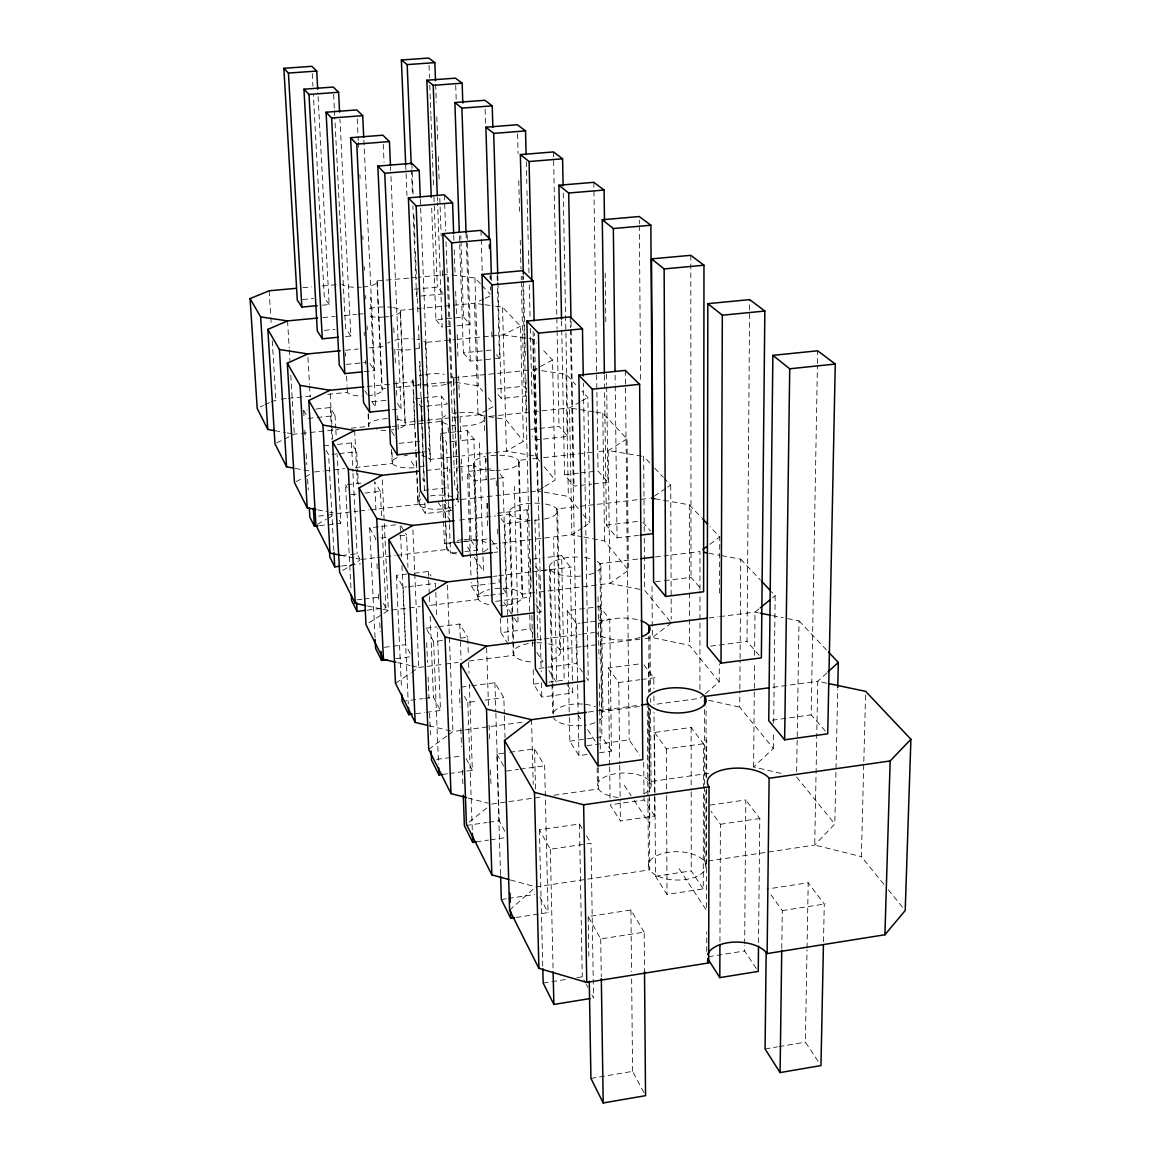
<?xml version="1.0" encoding="UTF-8"?>
<svg xmlns="http://www.w3.org/2000/svg" width="1161" height="1161" viewBox="0 0 1161 1161"><rect width="100%" height="100%" fill="white"/><g stroke="black" fill="none" stroke-linecap="round" stroke-linejoin="round"><path stroke-width="0.75" stroke-dasharray="5 3.75" d="M699.909 689.3L699.952 591.457M699.967 589.643L699.981 551.591L664.223 555.887M654.978 797.172L655.486 876.265L667.024 894.434L703.261 888.905L703.377 790.336M703.377 788.551L703.435 743.751L691.143 727.454L654.572 732.46L654.978 795.372M704.408 861.622L704.509 786.215M704.509 784.43L704.611 709.023M705.859 865.25L705.975 789.669M705.99 777.072L706.106 706.889M706.657 788.798L706.454 910.297L677.139 865.714M706.672 777.928L706.744 739.847M706.73 951.585L706.759 931.761M705.424 693.668L719.24 681.942L719.312 663.831M719.559 593.169L719.762 536.992L710.024 526.702M719.951 941.542L720.386 824.266L711.098 811.321M781.106 773.4L753.605 766.971L773.342 748.453L739.746 707.151L739.862 690.911M739.876 689.112L740.065 660.246M740.079 658.447L740.747 559.21L721.257 555.568M756.29 968.492L744.607 950.961L744.651 945.562M744.665 943.762L745.783 799.944L706.976 805.56M759.163 655.341L747.016 641.438L749.672 299.625M753.605 766.971L754.534 662.554M754.592 655.355L754.984 612.137L759.018 608.843M758.525 942.63L759.773 818.49L745.783 799.944M773.342 748.453L773.531 732.272M773.647 723.274L775.171 595.637L771.485 591.733M781.774 948.406L782.296 910.601L770.977 894.841M796.664 771.63L799.029 620.874L784.938 618.087M818.055 1061.183L805.371 1042.157L807.011 949.771M807.04 947.957L808.201 882.752L766.87 889.094M825.369 731.096L811.191 714.871L817.402 365.294M817.431 363.48L817.649 350.796M823.497 941.745L824.266 904.056L808.201 882.752M707.963 861.085L814.717 845.063L834.803 823.991L837.72 689.373M883.84 884.276L861.346 856.629L863.784 763.227M863.828 761.427L865.656 691.375M826.763 673.046L817.779 681.275L771.078 687.544M509.577 910.05L534.51 888.078M704.045 694.844L699.894 698.356L653.628 704.567M772.486 597.842L775.171 595.637M469.218 822.046L487.431 807.446M671.247 622.949L652.337 637.592L641.656 638.971M428.714 749.353L447.232 735.711M448.654 734.666L452.921 731.517L523.03 722.113M709.864 544.291L719.762 536.992M595.796 412.126L602.791 413.229L627.042 438.887L628.391 570.254L609.931 583.417L536.338 592.4M395.495 683.307L410.036 673.409M411.487 672.408L418.758 667.459L443.894 664.252M654.383 496.11L666.269 488.113M667.764 487.112L670.724 485.109L664.571 478.608M582.372 527.863L571.88 534.8L534.481 539.183M583.867 526.862L589.861 522.9L587.872 397.425L581.806 391.01M368.966 622.775L388.369 610.483L382.042 475.299M627.042 438.887L608.204 450.541L595.637 451.919M543.392 487.33L537.543 490.929L457.71 499.912L453.356 377.818L534.67 369.604L539.909 370.388M544.843 486.43L555.074 480.117L552.549 360.055L541.418 348.285M342.684 570.414L359.62 560.386M495.515 306.17L502.539 307.143L520.534 326.168L523.466 441.282L506.414 451.15L462.034 455.954M580.224 401.822L569.514 407.946L498.403 415.42M581.748 400.937L587.872 397.425M317.374 524.264L326.27 519.315M327.75 518.488L333.686 515.194M487.112 409.978L478.042 414.898L460.206 416.77M488.621 409.151L494.659 405.871M552.549 360.055L534.67 369.604L537.543 490.929L542.68 491.858M295.997 481.67L303.689 477.621M305.227 476.823L309.856 474.385M457.245 339.346L503.134 334.876L520.534 326.168M276.579 442.965L283.023 439.758M284.634 438.96L294.299 434.156L299.64 433.59M260.311 406.96L263.431 405.494M264.984 404.754L269.657 402.548M271.21 401.822L279.453 399.253M483.687 298.943L474.457 303.297L423.126 308.129M485.225 298.217L491.379 295.329M590.934 1078.409L632.6 1071.371L644.732 1094.17M765.07 1048.963L777.348 1046.888M779.089 1046.598L805.371 1042.157M543.174 983.048L566.278 979.362M576.93 977.664L582.271 976.822L585.492 982.874M708.442 956.722L744.607 950.961M644.181 932.152L630.916 909.992L588.148 916.566L600.716 938.93L644.181 932.152L644.515 971.684M782.296 910.601L825.732 903.838M516.079 917.48L548.079 912.59L544.625 765.781L534.524 748.903L509.403 752.343M501.334 899.514L506.602 898.716M508.344 898.454L534.655 894.492M655.486 876.265L691.259 870.881L703.261 888.905M535.816 886.917L649.725 869.821L649.173 794.109M582.125 828.446L579.47 824.005L539.401 829.81L550.314 849.228L590.993 843.249L593.547 998.01L591.936 994.977M720.386 824.266L761.137 818.287M476.242 841.856L488.592 840.071M490.348 839.824L504.454 837.778M654.688 815.994L644.021 799.987L610.178 804.849L620.395 820.958L654.688 815.994L654.006 711.969M466.127 825.486L487.01 822.496M488.752 822.249L499.186 820.754L504.788 831.261M491.625 804.08L543.29 796.751M553.971 795.241L598.51 788.929L598.176 767.319M708.892 773.299L649.87 781.658L649.333 708.108M506.399 771.078L518.561 769.395M520.302 769.148L544.625 765.781M654.572 732.46L666.341 748.889L704.727 743.577M500.565 874.378L496.835 754.069L507.604 752.589M586.973 745.667L629.16 739.876L639.842 755.376M772.297 720.212L811.191 714.871M442.472 774.46L447.74 773.734M449.496 773.487L472.353 770.323L469.349 684.018M569.325 717.629L569.79 741.197L578.933 755.608L587.481 754.418M599.468 752.763L611.455 751.109L609.728 619.437L600.034 606.579L594.853 607.218M436.725 759.396L461.033 756.072M569.79 741.197L594.78 737.786M596.565 737.54L601.92 736.814L611.455 751.109M588.264 712.07L639.653 705.177M639.392 706.483L602.022 711.504L599.874 563.622L639.203 558.891M415.812 713.725L424.621 712.564M426.392 712.332L440.483 710.459L437.247 628.145M533.218 669.665L533.581 684.134L541.795 697.079L572.736 692.986L572.591 685.803M461.135 687.138L470.031 685.977M471.801 685.745L494.934 682.741L503.845 697.645L504.338 713.971M609.641 765.23L608.335 667.967L639.45 663.918M402.098 701.331L422.996 698.603M424.737 698.371L433.445 697.239L440.483 710.459M533.581 684.134L542.071 683.016M548.877 682.131L564.173 680.128L561.648 555.655L542.593 557.919M464.429 696.382L467.796 702.405L478.1 701.041M484.964 700.141L503.845 697.645M608.335 667.967L618.755 682.508L639.769 679.736M641.525 679.519L655.007 677.734M539.009 668.359L576.524 663.497L582.416 672.03M710.706 646.14L717.614 645.24M719.356 645.023L747.016 641.438M395.828 658.635L410.036 656.836M445.679 664.019L458.247 662.409M469.015 661.03L513.888 655.297L512.741 613.719M581.066 646.706L559.689 649.449L556.758 508.953L578.193 506.501M582.851 646.488L639.871 639.189M384.378 647.316L391.402 646.43M393.158 646.213L405.465 644.66L411.023 655.109M500.493 618.189L500.928 632.672L530.098 629.015L533.001 633.369M426.929 629.668L433.604 641.554L442.588 640.437M460.54 638.173L467.723 637.273L468.347 655.254M593.126 607.435L567.236 610.642L576.524 623.602L580.021 623.167M581.763 622.949L610.889 619.292M536.861 639.769L542.245 639.087M544.045 638.855L579.963 634.312M581.763 634.08L594.33 632.484M708.95 617.971L717.803 616.854M719.573 616.622L754.984 612.137L758.51 612.834M537.441 612.369L540.997 611.934L534.437 333.483M426.102 628.188L436.739 626.867M438.51 626.65L459.771 624.008L467.723 637.273M367.224 610.164L385.887 607.885L381.838 521.84M488.636 595.361L478.071 596.652L471.322 586.029L471.206 582.459M490.406 595.143L506.254 593.213L502.931 477.766L498.867 472.367M391.896 610.047L420.195 606.593M430.804 605.302L478.55 599.468L477.011 552.926M534.553 592.618L521.986 594.156L518.459 460.366L531.012 458.987M495.631 601.311L502.655 600.455M504.396 600.237L530.722 597.015L522.813 281.586M655.385 581.748L662.51 580.863M664.295 580.645L691.027 577.38L701.317 589.149M493.483 576.407L497.039 575.972M498.809 575.754L530.795 571.923M532.565 571.705L550.329 569.572L553.521 714.378M655.283 556.961L662.438 556.104M407.047 574.042L396.38 575.319L403.114 587.292L406.713 586.856M408.512 586.639L435.477 583.402L435.767 590.557M542.303 570.559L571.444 567.061M356.949 599.86L362.29 599.207M364.075 598.989L378.341 597.276M471.322 586.029L488.766 583.925M490.508 583.722L499.23 582.662L499.114 579.092M414.158 573.2L428.365 571.502L431.036 575.972M532.188 559.152L540.852 558.122M361.158 559.471L375.438 557.802M377.223 557.585L395.074 555.495M396.873 555.292L446.869 549.443L445.78 520.563M491.742 544.175L500.652 543.145M502.423 542.927L532.696 539.386M341.639 566.046L360.592 563.825M442.878 503.859L444.387 543.566L450.526 553.246L457.724 552.404M464.922 551.562L477.519 550.082L473.862 439.206L467.39 430.6L457.202 431.689M494.267 552.389L497.779 551.968M604.388 375.148L606.405 525.106L617.042 537.906L638.521 535.381M380.881 537.993L387.716 537.195M399.689 535.816L406.539 535.032L407.932 567.207M501.131 518.445L504.89 523.684L529.634 520.839M535.99 520.099L534.945 520.23L537.848 640.625M341.711 555.524L357.066 553.739L360.07 559.384M444.387 543.566L451.513 542.738M453.283 542.535L471.105 540.46L477.519 550.082M457.565 542.463L462.76 541.853M464.487 541.65L487.01 539.023M606.405 525.106L638.216 521.405M319.667 525.599L340.812 523.205L337.183 455.068M419.223 492.162L419.745 504.73L425.376 513.597L451.252 510.666L451.121 507.052M375.061 637.607L369.677 527.791L396.54 524.728M497.372 513.206L527.094 509.81L530.04 513.713M459.538 520.084L495.558 515.948M497.358 515.745L509.969 514.308L512.683 611.92M579.978 506.298L649.623 498.316M455.925 499.375L459.408 498.983M561.735 329.971L564.565 474.704L574.027 486.096L591.863 484.079M593.648 483.876L607.929 482.279L606.666 386.671M336.646 513.539L357.951 511.145M359.736 510.942L368.603 509.94M370.388 509.737L418.323 504.353L416.901 470.132M318.549 516.123L334.252 514.367M419.745 504.73L426.58 503.961M350.927 587.858L345.557 484.848L364.336 482.787M470.96 575.29L467.433 471.453L494.049 468.522M351.043 494.615L356.224 494.049M364.859 493.091L380.402 491.364L381.751 520.041M503.932 477.65L474.239 480.944L467.433 471.453M423.881 490.363L449.684 487.489M564.565 474.704L578.671 473.137M580.427 472.948L598.046 470.974L607.929 482.279M314.471 471.961L323.339 471.003M325.109 470.815L332.191 470.045M333.976 469.842L344.599 468.696M355.237 467.549L392.462 463.5L391.881 450.874M451.382 457.115L430.092 459.422L425.463 342.437L455.475 339.52M453.167 456.926L460.264 456.157M426.305 470.452L447.551 468.13M458.174 466.969L474.109 465.227L476.953 551.141M532.812 458.798L541.795 457.811M543.58 457.623L593.837 452.122M399.036 443.386L419.643 441.195M530.766 429.338L537.819 428.583M539.589 428.394L559.021 426.319L567.86 436.434L535.685 439.903L532.507 436.086M332.133 454.372L337.401 453.806M339.157 453.617L356.688 451.745L357.69 471.584M449.844 441.775L454.996 441.224M461.86 440.483L474.82 439.105M421.574 452.195L426.798 451.629M392.113 426.58L442.065 421.341L444.895 497.111M489.521 416.349L496.632 415.609M323.643 445.868L330.58 445.127M337.517 444.387L351.406 442.907L356.688 451.745M442.805 502.06L440.222 433.488L455.504 431.863M308.216 418.41L315.371 417.67M317.171 417.481L335.079 415.638L335.747 428.177M392.331 409.746L401.038 408.846L390.764 172.278M419.15 404.101L421.037 406.742L447.348 404.013L441.412 396.162L424.055 397.933M498.04 394.551L501.291 398.484L526.514 395.872M301.41 433.401L308.521 432.661M310.292 432.472L338.722 429.497M351.159 428.191L368.922 426.334A18.402 5.834 -2.6 0 1 388.079 418.613M458.435 416.959L404.942 422.56L400.11 310.292L421.356 308.289M372.173 401.764L385.96 400.356M497.242 388.95L523.959 386.207L526.238 388.804M303.964 415.725L303.66 410.297L307.201 409.935M316.068 409.02L330.246 407.569L335.079 415.638M415.362 398.833L422.314 398.121M367.195 386.511L413.229 381.867A20.564 6.168 -2.2 0 1 413.766 378.66M281.238 399.065L286.607 398.528M288.392 398.339L313.426 395.799M327.736 394.348L347.415 392.36A17.618 5.341 -2.7 0 0 361.942 396.032M368.081 395.741A17.618 5.341 -2.7 0 0 381.954 388.862L385.554 388.5M396.336 387.397L444.895 382.477M446.695 382.288L452.093 381.751L448.248 274.446L417.96 277.218M346.254 364.394L365.396 362.493M459.422 235.785L463.399 352.813L492.293 349.969M364.162 371.694L374.713 370.635L363.814 139.16M463.399 352.813L470.278 361.115L499.491 358.212L497.314 282.5M345.659 350.216L358.299 348.997M369.125 347.937L383.551 346.529M324.369 330.348L334.963 329.332M431.689 208.08L435.912 319.71L463.544 317.069L470.089 324.558L454.386 326.067M345.514 336.545L350.869 336.022L339.955 119.351M445.664 326.909L452.645 326.241M322.337 305.169L329.158 304.53L317.882 92.764M443.313 293.922L416.567 296.403L412.895 205.86M322.874 317.577L335.239 316.416M344.062 315.574L356.412 314.413M358.183 314.254L363.48 313.746M302.687 299.509L313.499 298.508M414.375 289.191L437.334 287.072L442.312 292.775M302.847 287.71L311.714 286.912M322.352 285.94L338.315 284.474M362.842 287.014A17.894 4.659 -2.5 0 0 376.977 280.947L409.049 278.03M410.834 277.856L416.175 277.377M451.803 274.91L474.936 277.929L480.814 284.14M483.223 304.501L474.457 303.297L478.042 414.898L505.688 419.426L523.466 441.282M484.979 304.733L493.759 305.938M503.134 334.876L532.768 339.128L536.484 343.046M541.65 370.649L566.031 374.321L575.74 384.596M455.605 382.303L478.39 385.873L482.729 391.199M594.04 411.836L569.514 407.946L571.88 534.8L582.198 536.745M641.888 456.171L608.204 450.541L609.931 583.417L641.22 589.628M539.894 461.468L535.555 456.142L506.414 451.15L502.539 307.143M274.852 430.716L285.461 432.589M287.231 432.908L294.299 434.156L290.772 374.829M654.862 498.722L689.344 504.817L701.505 517.69M544.393 492.162L568.353 496.458L578.541 508.982M295.286 468.42L310.988 471.322M708.849 553.246L719.472 555.234M583.925 537.064L604.562 540.953L628.391 570.254M317.592 509.839L327.982 511.856M329.724 512.19L333.192 512.872M772.602 615.635L783.167 617.725M340.376 555.219L354.221 558.049M355.963 558.412L359.417 559.123M719.24 681.942L689.489 645.356L652.337 637.592L651.989 585.071M826.647 683.147L817.779 681.275L814.717 845.063L861.346 856.629M367.456 605.969L381.389 608.974M383.13 609.351L388.369 610.483M708.558 700.272L739.746 707.151M397.584 662.626L409.935 665.442M411.705 665.848L418.758 667.459L412.721 525.44M428.888 725.698L452.921 731.517L447.304 581.951M467.927 797.97L488.244 803.194M510.463 879.951L534.133 886.453M481.989 285.388L490.203 294.081M649.812 462.978L643.658 456.476L644.253 532.435M654.731 468.188L663.352 477.302M740.747 559.21L760.426 580.021M799.029 620.874L827.256 650.755M496.415 354.671L499.491 358.212M642.86 522.261L650.639 531.143M435.912 319.71L442.167 327.242L437.566 202.667M488.157 397.86L493.57 404.536M544.233 466.795L555.074 480.117M583.069 514.555L589.861 522.9M670.144 621.585L644.703 590.31L644.268 534.249M796.577 777.014L834.803 823.991M888.339 889.805L902.953 907.786M561.648 555.655L570.341 567.192L572.562 684.003M644.007 664.905L653.788 677.893L653.861 688.662M440.222 433.488L446.419 442.138L449.394 522.784M535.671 566.626L538.791 570.98L541.186 671.856M329.158 304.53L324.325 297.506L313.412 95.217M350.869 336.022L345.557 328.331L334.803 117.667M369.837 363.567L374.713 370.635M397.352 403.491L401.038 408.846M428.22 448.277L430.267 451.252M458.871 492.757L454.851 486.923L454.125 467.085M491.48 540.083L497.518 548.848M535.86 604.475L540.997 611.934M586.334 677.719L588.293 680.564L583.373 383.232M451.252 510.666L445.374 501.842L441.412 396.162M503.235 588.7L506.254 593.213M567.018 684.424L572.736 692.986M364.714 390.604L367.239 394.464M371.839 401.445L375.598 407.148L370.388 296.955M391.562 431.442L394.29 435.593M411.299 461.454L415.348 467.607A19.258 6.386 -2.4 0 1 394.145 465.053A19.258 6.386 -2.4 0 1 398.484 457.216M422.546 478.564L424.36 481.307L419.513 361.637M438.045 502.132L451.44 522.494M467.564 547.02L471.511 553.013M474.327 557.295L483.498 571.241L479.304 440.367M503.961 602.37L513.336 616.636M514.279 618.058L518.067 623.805L514.338 486.503M536.846 652.366L542.985 661.712A23.699 9.694 -1.3 0 1 536.788 662.147M548.877 670.666L556.743 682.624L553.652 538.269M577.859 714.741L581.821 720.763M587.698 729.703L595.462 741.516M624.255 785.286L631.134 795.749M634.08 800.234L649.797 824.136L649.623 798.841M500.928 632.672L508.344 644.37L504.89 523.684M380.402 491.364L374.597 481.655L376.062 512.306M401.038 525.846L406.539 535.032M586.552 835.847L590.993 843.249M303.66 410.297L307.447 417.06M326.139 450.308L328.636 454.749L333.86 550.575M345.557 484.848L347.124 487.649M369.677 527.791L375.743 538.573L375.917 542.158M496.835 754.069L503.787 766.434M339.201 520.186L340.812 523.205M383.42 603.241L385.887 607.885M466.083 758.539L472.353 770.323M539.821 897.061L548.079 912.59M586.29 984.383L587.901 987.416M269.149 290.787L270.702 315.763M270.803 317.548L271.253 324.688M272.24 340.739L275.883 399.616M287.565 320.9L289.176 347.865M289.278 349.664L289.916 360.447M304.806 430.209L305.328 439.264M306.17 453.748L306.794 464.603M307.636 479.087L308.26 489.957M307.97 357.486L309.494 384.32M309.595 386.105L310.205 396.844M330.217 393.84L331.843 424.215M331.944 426L332.612 438.51M312.251 73.549L312.933 86.19M330.246 407.569L331.32 427.437M331.422 429.251L332.002 440.092M335.848 429.976L336.226 437.146M357.777 473.398L358.328 484.224M354.642 430.513L356.543 468.13M356.63 469.915L357.356 484.253M333.599 94.273L334.339 108.67M334.426 110.469L334.702 115.868M351.406 442.907L352.871 471.511M352.959 473.296L357.066 553.739M345.368 352.683L345.557 356.296M346.573 376.135L347.037 385.147M347.124 386.947L347.415 392.36M357.225 118.915L358.256 140.539M358.343 142.339L358.604 147.752M359.895 174.774L360.07 178.373M362.827 236.031L363.001 239.63M364.293 266.667L364.467 270.266M365.671 295.489L365.846 299.088M367.137 326.125L367.311 329.724M376.948 563.665L377.296 570.835M378.413 594.127L378.762 601.296M379.792 622.804L380.227 631.758M368.313 413.824L368.922 426.334M364.133 332.061L364.307 335.631M365.512 360.607L365.686 364.162M368.095 414.114L368.618 424.824M396.38 575.319L401.517 688.734M377.281 282.152L382.274 390.241M376.977 280.947L381.954 388.862M393.797 327.794L394.043 333.163M394.755 349.301L395.466 365.439M396.162 381.577L396.873 397.701M397.672 415.638L398.296 429.976M403.114 587.292L408.28 703.9M383.261 144.254L384.059 162.351M400.197 526.107L400.516 533.291M400.603 535.09L401.561 556.641M401.953 565.625L405.465 644.66M391.518 449.234L392.099 461.846M400.487 311.612L405.305 424.055A18.402 5.834 -2.6 0 1 395.219 429.367M390.517 166.85L390.676 170.464M411.865 163.338L413.098 193.974M413.969 215.598L415.072 242.62M415.435 251.632L416.523 278.655M416.959 289.466L417.975 314.689M418.41 325.501L419.44 350.724M419.876 361.535L420.892 386.773M421.327 397.584L422.285 421.008M422.793 433.619L423.083 440.817M428.365 571.502L429.309 594.853M429.381 596.652L429.744 605.636M430.18 616.418L433.445 697.239M411.429 169.637L412.46 194.99M421.037 406.742L424.491 491.872M424.926 502.742L425.376 513.597M426.697 642.643L427.509 662.525M428.104 676.979L428.99 698.661M429.585 713.115L430.484 734.797M405.697 164.818L406.974 195.541M413.229 381.867L413.606 390.88M413.679 392.679L415.028 425.1M415.319 432.298L416.073 450.308M416.146 452.108L416.523 461.12M416.596 462.92L416.814 468.318M412.808 380.271L415.711 450.395M415.798 452.195L416.465 468.376M416.538 470.161L417.887 502.524M420.34 199.445L430.528 461.062M435.825 592.342L436.826 617.405M433.604 641.554L438.524 764.127M437.363 197.254L437.494 200.868M449.467 524.583L450.526 553.246M429.019 65.263L429.497 77.889M429.759 85.101L430.847 113.952M430.905 115.752L432.269 151.815M432.327 153.629L433.619 187.893M433.953 196.906L437.334 287.072M445.171 504.324L445.708 518.764M441.543 419.571L444.46 497.01M444.721 504.208L446.346 547.426M453.864 379.4L454.256 390.198M454.633 400.98L455.722 431.573M456.041 440.556L457.129 471.148M457.579 483.731L458.218 501.726M444.344 194.845L445.635 230.908M446.027 241.72L454.067 465.285M459.771 624.008L461.077 660.058M459.422 689.17L460.075 707.136M460.859 728.702L461.512 746.668M462.368 770.033L462.949 786.2M435.636 84.318L436.289 102.386M436.826 116.84L437.755 142.135M438.277 156.59L439.206 181.885M439.801 198.154L441.195 236.089M442.457 270.426L442.646 275.854M448.204 427.524L448.407 432.937M449.728 469.088L449.858 472.701M455.707 85.406L456.2 99.875M460.786 235.625L460.917 239.239M460.975 241.053L463.544 317.069M467.39 430.6L471.105 540.46M453.719 235.306L453.907 240.719M454.227 249.731L455.097 274.983M455.663 291.208L456.549 316.46M457.173 334.484L457.927 356.122M458.624 375.961L459.364 397.599M460.061 417.438L460.815 439.076M461.512 458.914L462.267 480.552M468.594 662.452L468.971 673.235M467.796 702.405L472.28 829.81M474.936 277.929L478.39 385.873M486.633 647.94L488.52 707.165M489.1 725.103L489.623 741.255M490.537 769.975L491.059 786.128M467.128 234.493L470.089 324.558M466.04 232.824L470.278 361.115M473.499 463.254L477.926 597.233M480.944 230.357L481.176 237.57M481.235 239.369L482.236 271.819M494.934 682.741L495.82 711.417M495.863 713.202L499.186 820.754M486.038 458.305L486.14 461.918M487.431 503.352L487.605 508.765M484.181 416.915L484.688 433.097M485.487 458.276L486.154 479.856M486.88 503.235L487.62 526.615M497.779 275.854L497.938 281.267M497.982 283.066L501.291 398.484M497.111 275.288L497.271 280.701M491.364 275.534L491.524 280.947M504.382 715.786L505.035 737.54M490.29 275.418L490.406 279.032M485.124 109.337L485.617 125.62M490.087 275.781L490.189 279.409M490.406 286.636L490.522 290.265M491.756 331.872L491.974 339.114M496.197 480.828L496.357 486.198M497.634 529.068L497.793 534.423M509.215 512.103L512.045 613.11M512.103 614.924L513.162 652.801M517.588 133.762L518.082 153.6M518.764 180.652L519.548 211.302M520.273 240.153L520.999 269.004M521.187 276.216L521.274 279.816M521.318 281.615L523.959 386.207M527.094 509.81L530.098 629.015M531.564 719.675L533.218 784.415M519.17 462.325L522.697 596.391M533.102 331.436L535.685 439.903M541.447 682.668L541.795 697.079M532.768 339.128L535.555 456.142M526.281 161.698L526.804 183.423M526.978 190.665L528.255 243.186M528.429 250.428L528.995 273.981M529.256 284.837L530.04 317.432M530.301 328.302L531.927 395.306M539.401 829.81L542.767 966.823M523.379 275.868L523.48 279.482M523.524 281.296L525.367 355.513M525.962 379.037L526.818 413.432M530.461 559.37L531.143 586.494M531.869 615.417L532.623 646.155M522.668 276.144L522.769 279.772M534.524 748.903L535.569 790.612M549.429 567.076L551.997 682.683M552.026 684.482L552.665 713.376M550.314 849.228L553.086 970.132M553.463 151.931L556.801 316.213M556.83 318.012L557.048 328.839M557.091 330.653L559.021 426.319M557.628 511.145L560.545 651.931A23.699 9.694 -1.3 0 1 548.747 660.609M563.245 193.06L567.86 436.434M566.031 374.321L568.353 496.458M561.561 320.929L561.706 328.171M567.236 610.642L569.296 715.815M588.148 916.566L588.83 956.127M571.023 321.466L574.027 486.096M576.524 623.602L578.163 714.015M578.207 715.829L578.933 755.608M570.182 316.924L570.385 327.75M570.414 329.564L576.524 663.497M579.47 824.005L582.271 976.822M600.716 938.93L601.296 976.778M597.16 767.769L597.436 785.736M602.791 413.229L604.562 540.953M600.905 566.089L603.023 714.305M593.837 182.321L598.046 470.974M600.034 606.579L601.92 736.814M598.06 596.739L598.974 658.331M599.352 683.684L600.324 748.903M615.098 375.09L615.214 384.131M615.228 385.945L617.042 537.906M618.755 682.508L619.713 763.43M619.742 765.23L620.163 801.177M620.192 802.977L620.395 820.958M605.171 273.009L605.839 323.527M606.506 374.045L606.637 384.857M609.67 767.029L610.12 801.235M625.329 370.417L629.16 739.876M630.916 909.992L631.555 971.641M631.642 978.897L632.6 1071.371M650.029 635.604L650.421 691.346M650.479 698.53L650.494 702.129M650.552 709.327L651.074 784.836M648.825 636.359L649.217 691.971M648.636 663.337L648.839 692.246M648.955 708.5L649.565 791.613M648.506 703.987L649.159 792.31M647.199 702.536L648.433 866.164M639.305 220.155L639.334 223.768M639.348 225.582L640.611 381.447M643.716 762.269L644.021 799.987M653.904 695.831L653.962 704.8M670.724 485.109L671.232 619.321M666.341 748.889L666.559 793.819M666.559 795.604L667.024 894.434M690.78 255.304L691.027 577.38M691.143 727.454L691.187 790.206M691.201 791.991L691.259 870.881M689.344 504.817L689.431 591.297M689.431 593.111L689.489 645.356M397.047 419.208A18.402 5.834 -2.6 0 1 405.305 424.084M393.739 429.628A18.402 5.834 -2.6 0 1 390.647 430.049M385.829 430.354A18.402 5.834 -2.6 0 1 376.745 429.744M393.419 307.607A18.707 5.094 -2.4 0 1 390.183 316.285M388.688 316.532A18.707 5.094 -2.4 0 1 385.539 316.909M383.928 317.04A18.707 5.094 -2.4 0 1 367.732 315.966M369.546 308.695A18.707 5.094 -2.4 0 1 382.999 306.925M387.759 306.983A18.707 5.094 -2.4 0 1 392.113 307.404M361.289 287.144A17.894 4.659 -2.5 0 1 358.154 287.289M353.554 287.231A17.894 4.659 -2.5 0 1 341.856 284.155M618.087 797.476A26.834 12.379 -0.1 0 1 599.584 780.598A26.834 12.379 -0.1 0 1 638.855 774.997A26.834 12.379 -0.1 0 1 643.978 793.79M640.074 637.404A27.487 10.986 -0.4 0 1 596.115 632.266M598.408 623.907A27.487 10.986 -0.4 0 1 641.162 620.859M599.366 708.936A25.165 10.913 -0.8 0 1 599.947 719.849M594.853 722.722A25.165 10.913 -0.8 0 1 584.781 725.277M581.53 725.61A25.165 10.913 -0.8 0 1 553.594 718.006M553.536 712.361A25.165 10.913 -0.8 0 1 583.968 704.19M585.536 704.364A25.165 10.913 -0.8 0 1 595.288 706.773M597.175 561.358A25.745 9.665 -1 0 1 597.741 571.009M593.735 573.113A25.745 9.665 -1 0 1 585.42 575.406M580.573 576.059A25.745 9.665 -1 0 1 549.443 566.887A25.745 9.665 -1 0 1 581.429 557.222M584.607 557.556A25.745 9.665 -1 0 1 591.747 559.065M548.631 643.818A23.699 9.694 -1.3 0 1 560.545 651.974M530.606 661.93A23.699 9.694 -1.3 0 1 513.278 651.916A23.699 9.694 -1.3 0 1 535.366 642.802M536.89 642.759A23.699 9.694 -1.3 0 1 542.971 642.976M545.481 504.034A24.207 8.562 -1.4 0 1 557.512 512.03A24.207 8.562 -1.4 0 1 541.186 519.649M539.662 519.838A24.207 8.562 -1.4 0 1 533.334 520.259M530.142 520.259A24.207 8.562 -1.4 0 1 509.694 510.506A24.207 8.562 -1.4 0 1 539.705 503.308M428.38 457.927A19.258 6.386 -2.4 0 1 427.509 464.342M424.258 465.75A19.258 6.386 -2.4 0 1 420.108 466.867M404.13 455.838A19.258 6.386 -2.4 0 1 407.322 455.402M421.704 455.736A19.258 6.386 -2.4 0 1 425.521 456.665M423.736 341.131A19.592 5.587 -2.3 0 1 424.999 345.354M419.498 348.01A19.592 5.587 -2.3 0 1 415.275 348.997M410.428 349.679A19.592 5.587 -2.3 0 1 391.707 348.605M387.774 343.264A19.592 5.587 -2.3 0 1 390.009 341.871M394.653 340.289A19.592 5.587 -2.3 0 1 412.373 338.794M416.959 339.259A19.592 5.587 -2.3 0 1 419.643 339.752M455.852 498.258A20.201 7.039 -2.2 0 1 455.17 505.325M450.453 507.313A20.201 7.039 -2.2 0 1 424.433 507.85A20.201 7.039 -2.2 0 1 421.066 498.954M430.325 495.936A20.201 7.039 -2.2 0 1 452.805 496.879M451.484 376.367A20.564 6.168 -2.2 0 1 447.304 383.928M445.94 384.335A20.564 6.168 -2.2 0 1 422.227 385.467M420.746 385.205A20.564 6.168 -2.2 0 1 418.105 384.552M419.513 375.787A20.564 6.168 -2.2 0 1 423.896 374.727M425.506 374.437A20.564 6.168 -2.2 0 1 444.286 374.292M487.939 548.645A21.246 7.793 -2 0 1 482.221 552.273M456.331 554.029A21.246 7.793 -2 0 1 453.095 541.81M457.565 540.504A21.246 7.793 -2 0 1 462.717 539.633M464.052 539.502A21.246 7.793 -2 0 1 488.186 544.596M483.934 420.471A21.653 6.85 -2 0 1 459.64 426.043M455.083 425.782A21.653 6.85 -2 0 1 451.687 425.332M447.304 424.316A21.653 6.85 -2 0 1 448.436 414.608M453.008 413.447A21.653 6.85 -2 0 1 458.261 412.663M459.625 412.532A21.653 6.85 -2 0 1 484.79 418.671M503.569 588.221A22.407 8.664 -1.7 0 1 522.624 597.03A22.407 8.664 -1.7 0 1 499.941 605.563M488.708 604.591A22.407 8.664 -1.7 0 1 489.521 589.556M494.92 588.612A22.407 8.664 -1.7 0 1 500.667 588.206M499.694 455.214A22.857 7.634 -1.7 0 1 519.098 462.891A22.857 7.634 -1.7 0 1 495.921 470.495M494.412 470.51A22.857 7.634 -1.7 0 1 489.971 470.35M484.456 469.697A22.857 7.634 -1.7 0 1 485.356 456.462M490.871 455.591A22.857 7.634 -1.7 0 1 496.734 455.214M658.171 876.308A28.764 14.15 0.8 0 0 705.366 868.95A28.764 14.15 0.8 0 0 667.952 852.363A28.764 14.15 0.8 0 0 658.171 876.308"/><path stroke-width="1.5" d="M703.972 265.23L703.595 591.762L665.645 596.464L653.599 581.966L651.524 258.888L690.78 255.304L703.972 265.23L664.136 268.917L651.524 258.888M704.611 705.438L704.625 696.455L769.279 687.776M707.833 303.66L707.252 646.59L721.01 663.163L761.369 657.866L764.838 311.046L749.672 299.625L707.833 303.66L722.331 315.197L764.838 311.046M586.494 712.303L531.564 719.675L504.542 740.413L509.577 910.05L538.907 968.361L586.755 982.424L708.674 962.933L709.037 786.853A31.869 14.6 1.4 0 1 728.6 768.756A31.869 14.6 1.4 0 1 769.119 778.262L890.153 760.963L910.906 739.267L865.656 691.375L828.417 683.524M758.496 946.23L758.249 971.409L719.805 977.62L719.936 945.141M721.01 663.163L722.331 315.197M766.173 951.962L765.07 1048.963L780.076 1072.59L820.972 1065.566L823.425 945.33M772.863 355.368L768.756 720.691L784.633 739.818L827.735 733.81L835.267 364.061L817.649 350.796L772.863 355.368L789.727 368.777L835.267 364.061M910.906 739.267L905.203 910.543L884.914 934.75L767.131 953.587L769.119 778.262M780.076 1072.59L781.745 950.206M784.633 739.818L789.727 368.777M837.763 687.573L838.315 662.452L828.49 652.061M884.914 934.75L890.153 760.963M828.04 671.856L838.315 662.452M760.368 607.74L769.787 600.034M702.811 549.501L707.049 546.381M508.765 879.487L491.858 874.857L466.417 824.295L460.656 664.208L486.575 646.14L535.061 640.001M466.229 797.534L450.99 793.616L428.714 749.353L422.43 597.842L447.304 581.951L491.713 576.611M427.175 725.291L415.145 722.374L395.495 683.307L388.848 539.531L412.721 525.44L454.14 520.694M395.814 662.22L383.464 659.404L365.991 624.662L359.112 487.881L382.042 475.299L419.223 471.235M365.715 605.592L355.251 603.328L339.607 572.242L332.597 441.833L354.642 430.513L390.328 426.769M340.376 555.219L329.985 553.086L315.894 525.091L308.797 400.501L330.014 390.27L363.654 386.874M315.865 509.505L307.201 507.821L294.459 482.483L287.318 363.204L307.767 353.916L340.246 350.753M293.544 468.086L286.564 466.795L274.968 443.763L267.843 329.39L287.565 320.9L317.577 318.07M274.852 430.716L267.785 429.468L257.205 408.44L250.094 298.58L269.149 290.787L295.75 288.363M589.266 981.306L590.934 1078.409L603.212 1102.95L645.545 1095.679L644.515 971.684M542.811 968.622L543.174 983.048L553.87 1004.425L590.093 998.562M500.609 876.163L501.334 899.514L510.738 918.293L514.294 917.756M463.283 795.183L464.385 825.732L472.716 842.378L476.242 841.856M504.542 740.413L534.466 792.382L583.635 804.776L709.037 786.853M598.075 765.825L642.759 759.599L639.638 384.306L625.329 370.417L578.831 375.163L585.217 745.899L598.075 765.825L592.328 389.196L578.831 375.163M431.152 751.065L431.515 760.107L438.96 774.938L442.472 774.46M641.423 704.945L648.506 703.987M401.764 694.133L402.098 701.331L408.759 714.654L412.286 714.189M583.257 375.99L582.474 328.839L570.182 316.924L526.876 321.104L535.439 668.823L546.555 686.049L584.81 681.028M375.148 639.406L375.584 648.418L381.606 660.435L386.932 659.753M707.18 618.203L648.738 625.605L648.796 632.774M534.133 320.828L533.204 281.049L522.537 270.702L481.989 274.417L492.119 601.746L501.842 616.796L533.871 612.819M351.304 595.085L351.594 600.498L357.051 611.397L365.541 610.367M640.988 558.673L653.498 557.178M329.477 551.548L329.768 556.917L334.745 566.858L339.912 566.249M491.306 273.72L490.29 239.413L480.944 230.357L442.849 233.695L454.096 542.855L462.659 556.119L492.511 552.592M640.321 535.163L652.859 533.683L650.857 225.234L639.276 216.526L602.298 219.763L604.373 373.334M309.305 508.054L309.827 517.109L314.384 526.194L317.911 525.802M453.661 233.506L452.587 202.841L444.344 194.845L408.396 197.849L420.442 490.755L428.046 502.51L454.183 499.564M420.267 197.631L419.194 170.449L411.865 163.338L377.847 166.081L390.459 444.3L397.236 454.807L419.832 452.384M390.444 165.051L389.428 141.569L382.854 135.198L350.578 137.709L363.553 402.649L369.648 412.097L388.833 410.109M592.328 389.196L639.638 384.306M363.727 137.346L362.696 115.65L356.79 109.918L326.081 112.225L339.288 365.076L344.802 373.61L362.392 371.868M526.876 321.104L538.443 333.134L582.474 328.839M339.592 112.124L338.591 92.256L333.236 87.06L303.95 89.194L317.301 331.016L322.308 338.78L338.373 337.227M317.693 89.15L316.721 71.053L311.859 66.322L283.864 68.31L297.274 300.002L301.845 307.084L317.214 305.648M481.989 274.417L492.032 284.851L533.204 281.049M442.849 233.695L451.644 242.838L490.29 239.413M602.298 219.763L613.356 228.543L650.857 225.234M561.532 319.13L558.905 185.252L593.837 182.321L604.083 190.041L604.489 220.706M408.396 197.849L416.16 205.932L452.587 202.841M558.905 185.252L568.687 193.031L604.083 190.041M377.847 166.081L384.755 173.25L419.194 170.449M523.335 274.054L520.36 154.602L529.068 161.524L562.592 158.796L563.1 185.847M520.36 154.602L553.463 151.931L562.592 158.796M350.578 137.709L356.761 144.124L389.428 141.569M489.216 239.268L485.893 127.188L493.701 133.399L525.541 130.903L526.107 154.457M485.893 127.188L517.356 124.749L525.541 130.903M459.292 232.185L454.88 102.545L484.863 100.281L492.235 105.84L492.859 127.478M326.081 112.225L331.64 118.001L362.696 115.65M454.88 102.545L461.918 108.133L492.235 105.84M431.268 197.268L426.842 80.24L455.46 78.164L462.151 83.2L462.804 103.01M303.95 89.194L308.986 94.433L338.591 92.256M426.842 80.24L433.227 85.319L462.151 83.2M283.864 68.31L288.436 73.07L316.721 71.053M405.697 164.818L401.372 59.995L407.177 64.61L434.838 62.636L435.506 80.704M401.372 59.995L428.757 58.05L434.838 62.636M250.094 298.58L260.659 316.924L287.565 320.9M267.843 329.39L279.424 349.505L307.767 353.916M287.318 363.204L300.075 385.379L330.014 390.27M308.797 400.501L322.918 425.042L354.642 430.513M651.408 498.113L654.862 498.722M332.597 441.833L348.315 469.131L382.042 475.299M703.522 552.244L707.078 552.912M359.112 487.881L376.73 518.459L412.721 525.44M760.266 613.197L770.846 615.286M388.848 539.531L408.701 574.013L447.304 581.951M422.43 597.842L444.997 637.012L486.575 646.14M460.656 664.208L486.503 709.095L531.564 719.675M702.724 518.967L707.586 524.119M761.645 581.327L770.251 590.427M707.659 958.464L719.805 977.62M260.659 316.924L267.785 429.468M279.424 349.505L286.564 466.795M288.436 73.07L301.845 307.084M313.354 508.242L314.384 526.194M300.075 385.379L307.201 507.821M308.986 94.433L322.308 338.78M333.962 552.389L334.745 566.858M322.918 425.042L329.985 553.086M331.64 118.001L344.802 373.61M356.587 602.414L357.051 611.397M348.315 469.131L355.251 603.328M376.73 518.459L383.464 659.404M356.761 144.124L369.648 412.097M381.171 651.481L381.606 660.435M384.755 173.25L397.236 454.807M408.44 707.484L408.759 714.654M408.701 574.013L415.145 722.374M407.177 64.61L411.212 164.209M416.16 205.932L428.046 502.51M438.669 767.74L438.96 774.938M433.227 85.319L437.291 195.454M444.997 637.012L450.99 793.616M451.644 242.838L462.659 556.119M472.411 833.395L472.716 842.378M486.503 709.095L491.858 874.857M461.918 108.133L466.04 232.824M493.701 133.399L497.735 274.054M492.032 284.851L501.842 616.796M509.998 893.157L510.26 902.141M510.535 911.109L510.738 918.293M489.376 244.695L489.492 248.309M534.466 792.382L538.907 968.361M529.068 161.524L531.898 280.831M538.443 333.134L546.555 686.049M553.129 971.931L553.87 1004.425M583.635 804.776L586.755 982.424M568.687 193.031L570.965 317.853M601.325 978.578L603.212 1102.95M613.356 228.543L615.054 371.476M664.136 268.917L665.645 596.464M708.674 962.933A30.999 16.327 2.1 0 1 707.397 960.118M707.63 954.473A30.999 16.327 2.1 0 1 735.639 942.093A30.999 16.327 2.1 0 1 767.131 953.587M641.162 620.859A27.487 10.986 -0.4 0 1 642.701 636.388M657.184 709.734A29.504 12.611 0.4 0 0 705.598 702.985A29.504 12.611 0.4 0 0 667.212 688.371A29.504 12.611 0.4 0 0 657.184 709.734"/></g></svg>
